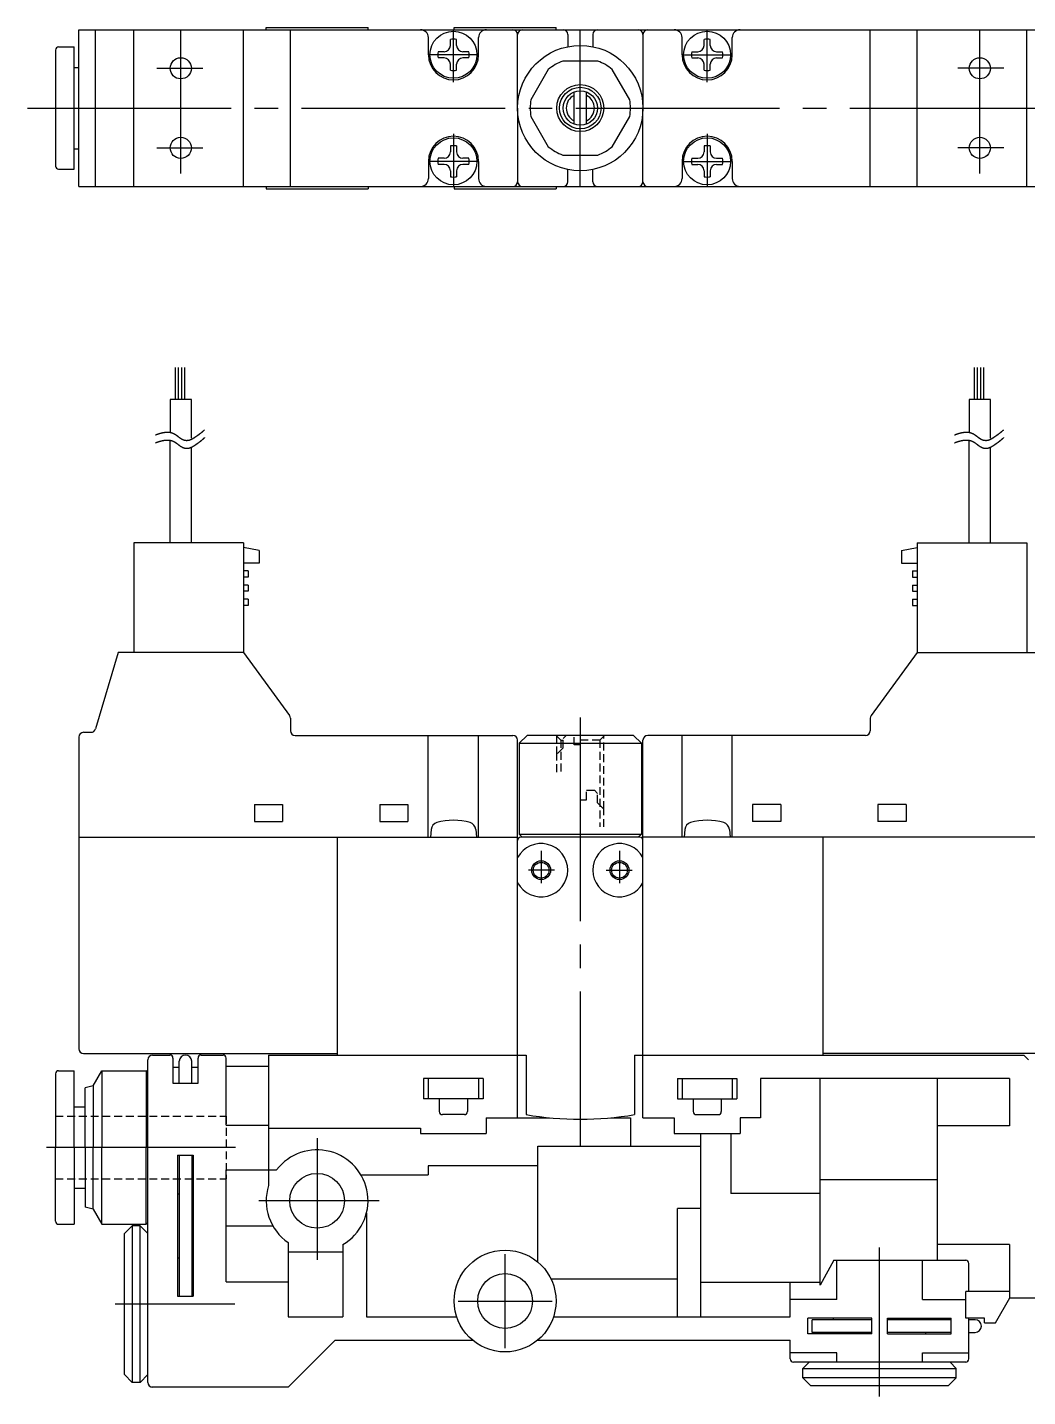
# Model space of a CAD drawing. Extents: x 47 to 209, y 151 to 271.
# Drawn here: x 110.2 to 174.1, y 184.1 to 271.5 of the extents above; entities that cross this region are included whole.
import ezdxf

# ---------------------------------------------------------------- set-up
doc = ezdxf.new("R2010")
doc.units = 0
doc.linetypes.add('CENTER', pattern=[17.5, 13, -1.5, 1.5, -1.5])
doc.linetypes.add('DASHED', pattern=[0.75, 0.5, -0.25])
doc.layers.get('0').update_dxf_attribs({"linetype": 'CONTINUOUS'})
doc.layers.add('CENTER', color=1, linetype='CENTER')

msp = doc.modelspace()

# ---------------------------------------------------------------- linework, layer by layer
at = {"color": 7, "linetype": 'CONTINUOUS'}
for p, q in [((113.508, 261.308), (113.508, 271.308)), ((113.508, 271.308), (183.208, 271.308)), ((114.572, 261.308), (114.572, 271.308)), ((117.008, 261.308), (117.008, 271.308)), ((124.008, 261.308), (124.008, 271.308)), ((125.458, 271.458), (131.958, 271.458)), ((125.458, 271.308), (125.458, 271.458)), ((127.008, 261.308), (127.008, 271.308)), ((131.958, 271.308), (131.958, 271.458)), ((137.458, 271.458), (143.958, 271.458)), ((137.458, 271.308), (137.458, 271.458)), ((141.508, 266.308), (141.508, 271.008)), ((143.958, 271.308), (143.958, 271.458)), ((144.708, 271.008), (144.708, 270.227)), ((146.308, 271.008), (146.308, 270.227)), ((149.508, 271.008), (149.508, 266.308)), ((164.008, 261.308), (164.008, 271.308)), ((167.008, 261.308), (167.008, 271.308)), ((174.008, 261.308), (174.008, 271.308)), ((112.208, 270.208), (113.208, 270.208)), ((113.208, 262.408), (113.208, 270.208)), ((135.813, 269.708), (135.813, 270.808)), ((137.213, 270.308), (137.213, 270.688)), ((137.613, 270.308), (137.613, 270.688)), ((139.013, 269.708), (139.013, 270.808)), ((152.004, 269.708), (152.004, 270.808)), ((153.404, 270.308), (153.404, 270.688)), ((153.804, 270.308), (153.804, 270.688)), ((155.204, 269.708), (155.204, 270.808)), ((112.008, 270.008), (112.008, 262.608)), ((136.813, 269.908), (136.433, 269.908)), ((136.813, 269.508), (136.433, 269.508)), ((138.393, 269.908), (138.013, 269.908)), ((138.393, 269.508), (138.013, 269.508)), ((146.622, 269.308), (144.395, 269.308)), ((152.624, 269.908), (153.004, 269.908)), ((152.624, 269.508), (153.004, 269.508)), ((154.204, 269.908), (154.583, 269.908)), ((154.204, 269.508), (154.583, 269.508)), ((113.208, 268.908), (113.508, 268.908)), ((137.213, 268.728), (137.213, 269.108)), ((137.613, 268.728), (137.613, 269.108)), ((143.467, 268.772), (142.353, 266.844)), ((148.663, 266.844), (147.55, 268.772)), ((153.404, 268.728), (153.404, 269.108)), ((153.804, 268.728), (153.804, 269.108)), ((145.108, 265.283), (145.108, 267.333)), ((145.908, 265.283), (145.908, 267.333)), ((141.508, 266.308), (141.508, 261.608)), ((142.353, 265.772), (143.467, 263.844)), ((147.55, 263.844), (148.663, 265.772)), ((149.508, 261.608), (149.508, 266.308)), ((113.208, 263.708), (113.508, 263.708)), ((136.813, 263.108), (136.433, 263.108)), ((137.213, 263.888), (137.213, 263.508)), ((137.613, 263.888), (137.613, 263.508)), ((138.393, 263.108), (138.013, 263.108)), ((144.395, 263.308), (146.622, 263.308)), ((152.624, 263.108), (153.004, 263.108)), ((153.404, 263.888), (153.404, 263.508)), ((153.804, 263.888), (153.804, 263.508)), ((154.204, 263.108), (154.583, 263.108)), ((112.208, 262.408), (113.208, 262.408)), ((135.813, 262.908), (135.813, 261.808)), ((136.813, 262.708), (136.433, 262.708)), ((137.213, 262.308), (137.213, 261.928)), ((137.613, 262.308), (137.613, 261.928)), ((138.393, 262.708), (138.013, 262.708)), ((139.013, 262.908), (139.013, 261.808)), ((144.708, 261.608), (144.708, 262.389)), ((146.308, 261.608), (146.308, 262.389)), ((152.004, 262.908), (152.004, 261.808)), ((152.624, 262.708), (153.004, 262.708)), ((153.404, 262.308), (153.404, 261.928)), ((153.804, 262.308), (153.804, 261.928)), ((154.204, 262.708), (154.583, 262.708)), ((155.204, 262.908), (155.204, 261.808)), ((113.508, 261.308), (183.208, 261.308)), ((125.458, 261.308), (125.458, 261.158)), ((125.458, 261.158), (131.958, 261.158)), ((131.958, 261.308), (131.958, 261.158)), ((137.458, 261.308), (137.458, 261.158)), ((137.458, 261.158), (143.958, 261.158)), ((143.958, 261.308), (143.958, 261.158)), ((119.67, 247.696), (119.67, 249.752)), ((119.87, 247.696), (119.87, 249.752)), ((120.07, 247.696), (120.07, 249.752)), ((120.27, 247.696), (120.27, 249.752)), ((170.67, 247.696), (170.67, 249.752)), ((170.87, 247.696), (170.87, 249.752)), ((171.07, 247.696), (171.07, 249.752)), ((171.27, 247.696), (171.27, 249.752)), ((119.333, 247.696), (119.333, 245.589)), ((120.683, 247.696), (119.333, 247.696)), ((120.683, 245.232), (120.683, 247.696)), ((170.333, 247.696), (170.333, 245.589)), ((171.683, 247.696), (170.333, 247.696)), ((171.683, 245.232), (171.683, 247.696)), ((119.333, 238.562), (119.333, 245.083)), ((170.333, 238.562), (170.333, 245.083)), ((120.683, 238.562), (120.683, 244.645)), ((171.683, 238.562), (171.683, 244.645)), ((117.008, 238.562), (117.008, 231.562)), ((124.008, 238.562), (117.008, 238.562)), ((124.008, 238.562), (124.008, 231.562)), ((125.008, 238.062), (124.008, 238.262)), ((125.008, 238.062), (125.008, 237.262)), ((166.008, 238.062), (167.008, 238.262)), ((166.008, 238.062), (166.008, 237.262)), ((167.008, 238.562), (174.008, 238.562)), ((167.008, 238.562), (167.008, 231.562)), ((174.008, 238.562), (174.008, 231.562)), ((125.008, 237.262), (124.008, 237.262)), ((166.008, 237.262), (167.008, 237.262)), ((124.308, 236.762), (124.008, 236.762)), ((124.308, 236.362), (124.008, 236.362)), ((124.308, 236.762), (124.308, 236.362)), ((166.708, 236.762), (166.708, 236.362)), ((166.708, 236.762), (167.008, 236.762)), ((166.708, 236.362), (167.008, 236.362)), ((124.308, 235.862), (124.008, 235.862)), ((124.308, 235.462), (124.008, 235.462)), ((124.308, 235.862), (124.308, 235.462)), ((166.708, 235.862), (166.708, 235.462)), ((166.708, 235.862), (167.008, 235.862)), ((166.708, 235.462), (167.008, 235.462)), ((124.308, 234.962), (124.008, 234.962)), ((124.308, 234.562), (124.008, 234.562)), ((124.308, 234.962), (124.308, 234.562)), ((166.708, 234.962), (167.008, 234.962)), ((166.708, 234.962), (166.708, 234.562)), ((166.708, 234.562), (167.008, 234.562)), ((116.008, 231.562), (114.572, 226.677)), ((124.008, 231.562), (116.008, 231.562)), ((124.008, 231.562), (126.95, 227.541)), ((167.008, 231.562), (164.066, 227.541)), ((167.008, 231.562), (175.008, 231.562)), ((127.008, 227.364), (127.008, 226.562)), ((164.008, 227.364), (164.008, 226.562)), ((113.808, 226.462), (114.284, 226.462)), ((113.508, 226.162), (113.508, 206.262)), ((127.308, 226.262), (141.208, 226.262)), ((135.808, 219.762), (135.808, 226.262)), ((139.008, 219.762), (139.008, 226.262)), ((141.508, 201.862), (141.508, 225.962)), ((142.108, 226.262), (141.608, 225.762)), ((141.608, 225.762), (141.608, 219.962)), ((141.608, 225.762), (149.408, 225.762)), ((148.908, 226.262), (142.108, 226.262)), ((148.908, 226.262), (149.408, 225.762)), ((149.408, 225.762), (149.408, 219.962)), ((149.508, 201.862), (149.508, 225.962)), ((163.708, 226.262), (149.808, 226.262)), ((152.008, 219.762), (152.008, 226.262)), ((155.208, 219.762), (155.208, 226.262)), ((124.708, 221.862), (124.708, 220.762)), ((124.708, 221.862), (126.508, 221.862)), ((126.508, 221.862), (126.508, 220.762)), ((132.708, 221.862), (132.708, 220.762)), ((132.708, 221.862), (134.508, 221.862)), ((134.508, 221.862), (134.508, 220.762)), ((158.308, 221.862), (156.508, 221.862)), ((156.508, 221.862), (156.508, 220.762)), ((158.308, 221.862), (158.308, 220.762)), ((166.308, 221.862), (164.508, 221.862)), ((164.508, 221.862), (164.508, 220.762)), ((166.308, 221.862), (166.308, 220.762)), ((124.708, 220.762), (126.508, 220.762)), ((132.708, 220.762), (134.508, 220.762)), ((135.993, 220.258), (135.95, 219.762)), ((138.833, 220.258), (138.876, 219.762)), ((152.184, 220.258), (152.141, 219.762)), ((155.023, 220.258), (155.067, 219.762)), ((158.308, 220.762), (156.508, 220.762)), ((166.308, 220.762), (164.508, 220.762)), ((113.508, 219.762), (141.508, 219.762)), ((130.008, 205.862), (130.008, 219.762)), ((141.608, 219.962), (141.808, 219.762)), ((141.608, 219.962), (149.408, 219.962)), ((149.308, 219.762), (141.708, 219.762)), ((149.408, 219.962), (149.208, 219.762)), ((177.508, 219.762), (149.508, 219.762)), ((161.008, 205.862), (161.008, 219.762)), ((113.808, 205.962), (130.008, 205.962)), ((117.908, 184.962), (117.908, 205.562)), ((118.208, 205.862), (119.308, 205.862)), ((119.508, 205.662), (119.508, 204.062)), ((119.908, 204.062), (119.908, 205.462)), ((120.708, 204.062), (120.708, 205.462)), ((121.108, 204.062), (121.108, 205.662)), ((121.308, 205.862), (122.708, 205.862)), ((122.908, 201.39), (122.908, 205.662)), ((125.608, 205.862), (142.044, 205.862)), ((125.608, 205.862), (125.608, 197.538)), ((142.044, 205.862), (142.044, 202.062)), ((148.972, 205.862), (148.972, 202.062)), ((148.972, 205.862), (173.808, 205.862)), ((177.208, 205.962), (161.008, 205.962)), ((173.808, 205.862), (174.108, 205.562)), ((112.008, 204.662), (112.008, 199.962)), ((112.208, 204.862), (113.208, 204.862)), ((113.208, 199.962), (113.208, 204.862)), ((114.408, 203.896), (114.966, 204.862)), ((114.966, 204.862), (114.966, 199.962)), ((114.966, 204.862), (117.808, 204.862)), ((117.808, 204.862), (117.808, 199.962)), ((117.908, 204.762), (117.808, 204.862)), ((119.908, 205.062), (119.508, 205.062)), ((121.108, 205.062), (120.708, 205.062)), ((122.908, 205.162), (125.608, 205.162)), ((114.408, 203.896), (113.908, 203.762)), ((113.908, 199.962), (113.908, 203.762)), ((114.408, 203.896), (114.408, 199.962)), ((119.508, 204.062), (121.108, 204.062)), ((139.308, 204.362), (135.508, 204.362)), ((135.508, 204.362), (135.508, 203.062)), ((135.808, 204.362), (135.808, 203.062)), ((139.008, 204.362), (139.008, 203.062)), ((139.308, 204.362), (139.308, 203.062)), ((151.708, 204.362), (155.508, 204.362)), ((151.708, 204.362), (151.708, 203.062)), ((152.008, 204.362), (152.008, 203.062)), ((155.208, 204.362), (155.208, 203.062)), ((155.508, 204.362), (155.508, 203.062)), ((157.008, 204.362), (157.008, 201.862)), ((172.908, 204.362), (157.008, 204.362)), ((160.808, 191.165), (160.808, 204.362)), ((168.308, 192.762), (168.308, 204.362)), ((172.908, 204.362), (172.908, 201.353)), ((139.308, 203.062), (135.508, 203.062)), ((136.508, 203.062), (136.508, 202.262)), ((138.308, 203.062), (138.308, 202.262)), ((151.708, 203.062), (155.508, 203.062)), ((152.708, 203.062), (152.708, 202.262)), ((154.508, 203.062), (154.508, 202.262)), ((113.208, 202.562), (113.908, 202.562)), ((138.108, 202.062), (136.708, 202.062)), ((152.908, 202.062), (154.308, 202.062)), ((122.908, 201.39), (125.608, 201.39)), ((125.608, 201.205), (135.308, 201.205)), ((135.308, 201.205), (135.308, 200.862)), ((139.508, 201.862), (143.539, 201.862)), ((139.508, 201.862), (139.508, 200.862)), ((147.478, 201.862), (148.708, 201.862)), ((148.708, 201.862), (148.708, 200.041)), ((149.508, 201.862), (151.508, 201.862)), ((151.508, 201.862), (151.508, 200.862)), ((157.008, 201.862), (155.708, 201.862)), ((155.708, 201.862), (155.708, 200.862)), ((172.908, 201.353), (168.308, 201.353)), ((135.308, 200.862), (139.508, 200.862)), ((151.508, 200.862), (155.708, 200.862)), ((153.208, 189.162), (153.208, 200.862)), ((155.108, 200.862), (155.108, 197.026)), ((112.008, 195.262), (112.008, 199.962)), ((113.208, 199.962), (113.208, 195.062)), ((113.908, 199.962), (113.908, 196.162)), ((114.408, 196.028), (114.408, 199.962)), ((114.966, 195.062), (114.966, 199.962)), ((117.808, 195.062), (117.808, 199.962)), ((119.808, 199.462), (119.808, 190.462)), ((119.808, 199.462), (120.808, 199.462)), ((119.908, 199.462), (119.908, 190.462)), ((120.708, 199.462), (120.708, 190.462)), ((120.808, 199.462), (120.808, 190.462)), ((142.808, 200.041), (153.208, 200.041)), ((142.808, 192.642), (142.808, 200.041)), ((122.908, 191.39), (122.908, 198.534)), ((122.908, 198.534), (126.125, 198.534)), ((135.808, 198.796), (135.808, 198.212)), ((142.808, 198.796), (135.808, 198.796)), ((131.508, 198.212), (135.808, 198.212)), ((168.308, 197.89), (160.808, 197.89)), ((113.208, 197.362), (113.908, 197.362)), ((119.808, 197.014), (119.908, 197.014)), ((120.708, 197.014), (120.808, 197.014)), ((160.808, 197.026), (155.108, 197.026)), ((114.408, 196.028), (113.908, 196.162)), ((114.408, 196.028), (114.966, 195.062)), ((151.708, 189.162), (151.708, 196.062)), ((153.208, 196.062), (151.708, 196.062)), ((112.208, 195.062), (113.208, 195.062)), ((114.966, 195.062), (117.808, 195.062)), ((116.408, 194.462), (116.908, 194.962)), ((116.908, 194.962), (116.908, 184.962)), ((117.408, 194.962), (116.908, 194.962)), ((117.408, 194.962), (117.908, 194.462)), ((117.408, 184.962), (117.408, 194.962)), ((117.908, 195.162), (117.808, 195.062)), ((122.908, 194.962), (125.879, 194.962)), ((131.858, 195.762), (131.858, 189.162)), ((116.408, 185.462), (116.408, 194.462)), ((126.858, 193.89), (126.858, 189.162)), ((126.858, 193.312), (130.358, 193.312)), ((130.358, 193.762), (130.358, 189.162)), ((172.908, 193.771), (168.308, 193.771)), ((172.908, 193.771), (172.908, 190.362)), ((119.808, 192.91), (119.908, 192.91)), ((120.708, 192.91), (120.808, 192.91)), ((161.696, 192.762), (160.808, 191.165)), ((161.696, 192.762), (170.108, 192.762)), ((161.871, 190.262), (161.871, 192.762)), ((167.345, 190.262), (167.345, 192.762)), ((170.308, 190.77), (170.308, 192.562)), ((143.635, 191.574), (151.708, 191.574)), ((122.908, 191.39), (126.858, 191.39)), ((153.208, 191.369), (160.808, 191.369)), ((158.908, 189.162), (158.908, 191.369)), ((170.107, 189.062), (170.107, 190.77)), ((172.908, 190.77), (170.107, 190.77)), ((119.808, 190.462), (120.808, 190.462)), ((161.871, 190.262), (158.908, 190.262)), ((167.345, 190.262), (170.107, 190.262)), ((172.008, 188.762), (172.932, 190.362)), ((172.932, 190.362), (177.108, 190.362)), ((126.858, 189.162), (130.358, 189.162)), ((131.858, 189.162), (137.616, 189.162)), ((143.801, 189.162), (158.908, 189.162)), ((160.033, 188.062), (160.033, 189.062)), ((164.108, 189.062), (160.033, 189.062)), ((160.308, 188.162), (160.308, 188.962)), ((164.108, 188.962), (160.308, 188.962)), ((161.66, 188.962), (161.66, 189.062)), ((164.108, 188.062), (164.108, 189.062)), ((165.108, 188.062), (165.108, 189.062)), ((165.108, 189.062), (169.183, 189.062)), ((169.183, 188.962), (165.108, 188.962)), ((167.556, 188.962), (167.556, 189.062)), ((169.183, 188.062), (169.183, 189.062)), ((171.308, 189.062), (170.107, 189.062)), ((170.308, 186.462), (170.308, 189.062)), ((170.708, 188.962), (170.308, 188.962)), ((171.308, 188.762), (171.308, 189.062)), ((164.108, 188.062), (160.033, 188.062)), ((164.108, 188.162), (160.308, 188.162)), ((161.66, 188.062), (161.66, 188.162)), ((169.183, 188.162), (165.108, 188.162)), ((165.108, 188.062), (169.183, 188.062)), ((167.556, 188.062), (167.556, 188.162)), ((170.308, 188.162), (170.708, 188.162)), ((171.308, 188.762), (172.008, 188.762)), ((126.858, 184.662), (129.858, 187.662)), ((129.858, 187.662), (138.632, 187.662)), ((142.785, 187.662), (158.908, 187.662)), ((158.908, 186.462), (158.908, 187.662)), ((161.871, 186.862), (158.908, 186.862)), ((170.108, 186.262), (159.108, 186.262)), ((160.108, 186.262), (159.708, 185.862)), ((161.871, 186.262), (161.871, 186.862)), ((167.345, 186.262), (167.345, 186.862)), ((167.345, 186.862), (170.308, 186.862)), ((169.108, 186.262), (169.508, 185.862)), ((116.408, 185.462), (116.908, 184.962)), ((117.408, 184.962), (117.908, 185.462)), ((159.708, 185.862), (169.508, 185.862)), ((159.708, 185.262), (159.708, 185.862)), ((169.508, 185.262), (169.508, 185.862)), ((117.408, 184.962), (116.908, 184.962)), ((126.858, 184.662), (118.158, 184.662)), ((169.508, 185.262), (159.708, 185.262)), ((159.708, 185.262), (160.208, 184.762)), ((160.208, 184.762), (169.008, 184.762)), ((169.008, 184.762), (169.508, 185.262))]:
    msp.add_line(p, q, dxfattribs=at)
at = {"color": 3, "linetype": 'DASHED'}
for p, q in [((144.258, 225.962), (143.958, 226.262)), ((144.008, 225.062), (144.008, 226.212)), ((144.258, 225.962), (144.258, 223.921)), ((144.258, 225.962), (144.408, 225.962)), ((144.608, 226.262), (144.408, 226.062)), ((144.408, 225.462), (144.408, 226.062)), ((145.108, 225.662), (145.108, 226.262)), ((145.508, 225.662), (145.108, 225.662)), ((146.758, 225.962), (145.508, 225.962)), ((146.758, 225.962), (147.058, 226.262)), ((146.758, 225.962), (146.758, 220.421)), ((147.008, 221.562), (147.008, 226.212)), ((144.408, 225.462), (144.008, 225.062)), ((144.008, 223.921), (144.008, 225.062)), ((145.508, 222.162), (145.908, 222.162)), ((145.908, 222.162), (145.908, 222.762)), ((145.908, 222.762), (146.408, 222.762)), ((146.408, 222.762), (146.608, 222.562)), ((146.608, 221.962), (146.608, 222.562)), ((146.608, 221.962), (147.008, 221.562)), ((147.008, 220.421), (147.008, 221.562)), ((112.008, 201.962), (122.908, 201.962)), ((122.908, 201.962), (122.908, 197.962)), ((112.008, 197.962), (122.908, 197.962))]:
    msp.add_line(p, q, dxfattribs=at)
at = {"color": 3}
for points in [[(121.528, 245.776, 0), (121.521, 245.769, 0), (121.513, 245.761, 0), (121.505, 245.753, 0), (121.498, 245.745, 0), (121.49, 245.737, 0), (121.482, 245.73, 0), (121.474, 245.722, 0), (121.467, 245.714, 0), (121.459, 245.707, 0), (121.451, 245.699, 0), (121.443, 245.692, 0), (121.435, 245.685, 0), (121.427, 245.677, 0), (121.419, 245.67, 0), (121.411, 245.663, 0), (121.403, 245.655, 0), (121.395, 245.648, 0), (121.386, 245.641, 0), (121.378, 245.634, 0), (121.37, 245.627, 0), (121.362, 245.62, 0), (121.353, 245.613, 0), (121.345, 245.606, 0), (121.337, 245.599, 0), (121.328, 245.592, 0), (121.32, 245.585, 0), (121.312, 245.578, 0), (121.303, 245.571, 0), (121.295, 245.564, 0), (121.286, 245.557, 0), (121.278, 245.55, 0), (121.269, 245.544, 0), (121.26, 245.537, 0), (121.252, 245.53, 0), (121.243, 245.524, 0), (121.235, 245.517, 0), (121.226, 245.51, 0), (121.217, 245.504, 0), (121.208, 245.497, 0), (121.2, 245.49, 0), (121.191, 245.484, 0), (121.182, 245.477, 0), (121.173, 245.471, 0), (121.164, 245.464, 0), (121.156, 245.458, 0), (121.147, 245.451, 0), (121.138, 245.445, 0), (121.129, 245.438, 0), (121.12, 245.432, 0), (121.111, 245.426, 0), (121.102, 245.419, 0), (121.093, 245.413, 0), (121.084, 245.406, 0), (121.075, 245.4, 0), (121.066, 245.394, 0), (121.056, 245.387, 0), (121.047, 245.381, 0), (121.038, 245.374, 0), (121.029, 245.368, 0), (121.02, 245.362, 0), (121.011, 245.355, 0), (121.001, 245.349, 0), (120.992, 245.343, 0), (120.983, 245.336, 0), (120.974, 245.33, 0), (120.964, 245.323, 0), (120.955, 245.317, 0), (120.946, 245.311, 0), (120.937, 245.304, 0), (120.927, 245.298, 0), (120.918, 245.292, 0), (120.908, 245.285, 0), (120.899, 245.279, 0), (120.89, 245.273, 0), (120.88, 245.266, 0), (120.871, 245.26, 0), (120.861, 245.254, 0), (120.852, 245.248, 0), (120.842, 245.242, 0), (120.833, 245.235, 0), (120.823, 245.229, 0), (120.814, 245.223, 0), (120.804, 245.217, 0), (120.794, 245.212, 0), (120.785, 245.206, 0), (120.775, 245.2, 0), (120.765, 245.194, 0), (120.756, 245.189, 0), (120.746, 245.183, 0), (120.736, 245.178, 0), (120.726, 245.173, 0), (120.716, 245.167, 0), (120.707, 245.162, 0), (120.697, 245.157, 0), (120.687, 245.152, 0), (120.677, 245.147, 0), (120.667, 245.143, 0), (120.657, 245.138, 0), (120.647, 245.134, 0), (120.637, 245.13, 0), (120.626, 245.125, 0), (120.616, 245.121, 0), (120.606, 245.118, 0), (120.596, 245.114, 0), (120.586, 245.11, 0), (120.575, 245.107, 0), (120.565, 245.104, 0), (120.554, 245.101, 0), (120.544, 245.098, 0), (120.534, 245.095, 0), (120.523, 245.092, 0), (120.512, 245.09, 0), (120.502, 245.088, 0), (120.491, 245.086, 0), (120.481, 245.084, 0), (120.47, 245.083, 0), (120.459, 245.081, 0), (120.448, 245.08, 0), (120.437, 245.079, 0), (120.426, 245.079, 0), (120.415, 245.078, 0), (120.405, 245.078, 0), (120.394, 245.078, 0), (120.382, 245.078, 0), (120.371, 245.078, 0), (120.36, 245.079, 0), (120.349, 245.08, 0), (120.338, 245.08, 0), (120.327, 245.082, 0), (120.316, 245.083, 0), (120.305, 245.084, 0), (120.294, 245.086, 0), (120.283, 245.088, 0), (120.272, 245.09, 0), (120.261, 245.093, 0), (120.251, 245.095, 0), (120.24, 245.098, 0), (120.229, 245.101, 0), (120.219, 245.104, 0), (120.208, 245.107, 0), (120.197, 245.11, 0), (120.187, 245.114, 0), (120.177, 245.118, 0), (120.166, 245.121, 0), (120.156, 245.125, 0), (120.146, 245.13, 0), (120.136, 245.134, 0), (120.126, 245.139, 0), (120.117, 245.143, 0), (120.107, 245.148, 0), (120.097, 245.153, 0), (120.088, 245.158, 0), (120.078, 245.163, 0), (120.069, 245.169, 0), (120.059, 245.174, 0), (120.05, 245.18, 0), (120.041, 245.186, 0), (120.031, 245.191, 0), (120.022, 245.197, 0), (120.013, 245.203, 0), (120.004, 245.209, 0), (119.995, 245.215, 0), (119.986, 245.222, 0), (119.977, 245.228, 0), (119.968, 245.234, 0), (119.959, 245.241, 0), (119.95, 245.247, 0), (119.942, 245.254, 0), (119.933, 245.26, 0), (119.924, 245.267, 0), (119.915, 245.274, 0), (119.906, 245.28, 0), (119.898, 245.287, 0), (119.889, 245.294, 0), (119.88, 245.301, 0), (119.871, 245.308, 0), (119.863, 245.314, 0), (119.854, 245.321, 0), (119.845, 245.328, 0), (119.836, 245.335, 0), (119.828, 245.342, 0), (119.819, 245.348, 0), (119.81, 245.355, 0), (119.801, 245.362, 0), (119.792, 245.369, 0), (119.783, 245.375, 0), (119.775, 245.382, 0), (119.766, 245.389, 0), (119.757, 245.395, 0), (119.748, 245.402, 0), (119.739, 245.408, 0), (119.729, 245.414, 0), (119.72, 245.421, 0), (119.711, 245.427, 0), (119.702, 245.433, 0), (119.693, 245.439, 0), (119.683, 245.445, 0), (119.674, 245.451, 0), (119.664, 245.457, 0), (119.655, 245.463, 0), (119.645, 245.468, 0), (119.636, 245.474, 0), (119.626, 245.479, 0), (119.616, 245.485, 0), (119.606, 245.49, 0), (119.597, 245.495, 0), (119.587, 245.5, 0), (119.577, 245.505, 0), (119.567, 245.51, 0), (119.557, 245.515, 0), (119.547, 245.52, 0), (119.537, 245.524, 0), (119.527, 245.529, 0), (119.517, 245.533, 0), (119.507, 245.537, 0), (119.496, 245.541, 0), (119.486, 245.545, 0), (119.476, 245.549, 0), (119.466, 245.553, 0), (119.455, 245.557, 0), (119.445, 245.56, 0), (119.434, 245.563, 0), (119.424, 245.567, 0), (119.413, 245.57, 0), (119.403, 245.573, 0), (119.392, 245.575, 0), (119.382, 245.578, 0), (119.371, 245.581, 0), (119.361, 245.583, 0), (119.35, 245.585, 0), (119.339, 245.587, 0), (119.328, 245.589, 0), (119.318, 245.591, 0), (119.307, 245.593, 0), (119.296, 245.595, 0), (119.285, 245.596, 0), (119.275, 245.597, 0), (119.264, 245.599, 0), (119.253, 245.6, 0), (119.242, 245.601, 0), (119.231, 245.601, 0), (119.22, 245.602, 0), (119.209, 245.603, 0), (119.198, 245.603, 0), (119.187, 245.603, 0), (119.176, 245.604, 0), (119.165, 245.604, 0), (119.154, 245.604, 0), (119.143, 245.604, 0), (119.132, 245.604, 0), (119.121, 245.603, 0), (119.11, 245.603, 0), (119.099, 245.602, 0), (119.088, 245.602, 0), (119.077, 245.601, 0), (119.066, 245.6, 0), (119.055, 245.599, 0), (119.044, 245.598, 0), (119.033, 245.597, 0), (119.022, 245.596, 0), (119.011, 245.595, 0), (119, 245.594, 0), (118.989, 245.592, 0), (118.978, 245.591, 0), (118.967, 245.589, 0), (118.956, 245.588, 0), (118.944, 245.586, 0), (118.933, 245.584, 0), (118.922, 245.583, 0), (118.911, 245.581, 0), (118.9, 245.579, 0), (118.889, 245.577, 0), (118.878, 245.575, 0), (118.867, 245.572, 0), (118.856, 245.57, 0), (118.845, 245.568, 0), (118.835, 245.566, 0), (118.824, 245.563, 0), (118.813, 245.561, 0), (118.802, 245.559, 0), (118.791, 245.556, 0), (118.78, 245.554, 0), (118.769, 245.551, 0), (118.758, 245.548, 0), (118.748, 245.546, 0), (118.737, 245.543, 0), (118.726, 245.54, 0), (118.715, 245.537, 0), (118.705, 245.535, 0), (118.694, 245.532, 0), (118.683, 245.529, 0), (118.673, 245.526, 0), (118.662, 245.523, 0), (118.651, 245.52, 0), (118.641, 245.517, 0), (118.63, 245.514, 0), (118.62, 245.511, 0), (118.609, 245.508, 0), (118.599, 245.504, 0), (118.588, 245.501, 0), (118.578, 245.498, 0), (118.567, 245.494, 0), (118.557, 245.491, 0), (118.547, 245.487, 0), (118.536, 245.484, 0), (118.526, 245.48, 0), (118.516, 245.477, 0), (118.505, 245.473, 0), (118.495, 245.469, 0), (118.485, 245.465, 0), (118.475, 245.461, 0), (118.465, 245.458, 0), (118.454, 245.454, 0), (118.444, 245.449, 0), (118.434, 245.445, 0), (118.424, 245.441, 0), (118.414, 245.437, 0), (118.404, 245.433, 0), (118.394, 245.428, 0)], [(172.528, 245.776, 0), (172.521, 245.769, 0), (172.513, 245.761, 0), (172.505, 245.753, 0), (172.498, 245.745, 0), (172.49, 245.737, 0), (172.482, 245.73, 0), (172.474, 245.722, 0), (172.467, 245.714, 0), (172.459, 245.707, 0), (172.451, 245.699, 0), (172.443, 245.692, 0), (172.435, 245.685, 0), (172.427, 245.677, 0), (172.419, 245.67, 0), (172.411, 245.663, 0), (172.403, 245.655, 0), (172.395, 245.648, 0), (172.386, 245.641, 0), (172.378, 245.634, 0), (172.37, 245.627, 0), (172.362, 245.62, 0), (172.353, 245.613, 0), (172.345, 245.606, 0), (172.337, 245.599, 0), (172.328, 245.592, 0), (172.32, 245.585, 0), (172.312, 245.578, 0), (172.303, 245.571, 0), (172.295, 245.564, 0), (172.286, 245.557, 0), (172.278, 245.55, 0), (172.269, 245.544, 0), (172.26, 245.537, 0), (172.252, 245.53, 0), (172.243, 245.524, 0), (172.235, 245.517, 0), (172.226, 245.51, 0), (172.217, 245.504, 0), (172.208, 245.497, 0), (172.2, 245.49, 0), (172.191, 245.484, 0), (172.182, 245.477, 0), (172.173, 245.471, 0), (172.164, 245.464, 0), (172.156, 245.458, 0), (172.147, 245.451, 0), (172.138, 245.445, 0), (172.129, 245.438, 0), (172.12, 245.432, 0), (172.111, 245.426, 0), (172.102, 245.419, 0), (172.093, 245.413, 0), (172.084, 245.406, 0), (172.075, 245.4, 0), (172.066, 245.394, 0), (172.056, 245.387, 0), (172.047, 245.381, 0), (172.038, 245.374, 0), (172.029, 245.368, 0), (172.02, 245.362, 0), (172.011, 245.355, 0), (172.001, 245.349, 0), (171.992, 245.343, 0), (171.983, 245.336, 0), (171.974, 245.33, 0), (171.964, 245.323, 0), (171.955, 245.317, 0), (171.946, 245.311, 0), (171.937, 245.304, 0), (171.927, 245.298, 0), (171.918, 245.292, 0), (171.908, 245.285, 0), (171.899, 245.279, 0), (171.89, 245.273, 0), (171.88, 245.266, 0), (171.871, 245.26, 0), (171.861, 245.254, 0), (171.852, 245.248, 0), (171.842, 245.242, 0), (171.833, 245.235, 0), (171.823, 245.229, 0), (171.814, 245.223, 0), (171.804, 245.217, 0), (171.794, 245.212, 0), (171.785, 245.206, 0), (171.775, 245.2, 0), (171.765, 245.194, 0), (171.756, 245.189, 0), (171.746, 245.183, 0), (171.736, 245.178, 0), (171.726, 245.173, 0), (171.716, 245.167, 0), (171.707, 245.162, 0), (171.697, 245.157, 0), (171.687, 245.152, 0), (171.677, 245.147, 0), (171.667, 245.143, 0), (171.657, 245.138, 0), (171.647, 245.134, 0), (171.637, 245.13, 0), (171.626, 245.125, 0), (171.616, 245.121, 0), (171.606, 245.118, 0), (171.596, 245.114, 0), (171.586, 245.11, 0), (171.575, 245.107, 0), (171.565, 245.104, 0), (171.554, 245.101, 0), (171.544, 245.098, 0), (171.534, 245.095, 0), (171.523, 245.092, 0), (171.512, 245.09, 0), (171.502, 245.088, 0), (171.491, 245.086, 0), (171.481, 245.084, 0), (171.47, 245.083, 0), (171.459, 245.081, 0), (171.448, 245.08, 0), (171.437, 245.079, 0), (171.426, 245.079, 0), (171.415, 245.078, 0), (171.405, 245.078, 0), (171.394, 245.078, 0), (171.382, 245.078, 0), (171.371, 245.078, 0), (171.36, 245.079, 0), (171.349, 245.08, 0), (171.338, 245.08, 0), (171.327, 245.082, 0), (171.316, 245.083, 0), (171.305, 245.084, 0), (171.294, 245.086, 0), (171.283, 245.088, 0), (171.272, 245.09, 0), (171.261, 245.093, 0), (171.251, 245.095, 0), (171.24, 245.098, 0), (171.229, 245.101, 0), (171.219, 245.104, 0), (171.208, 245.107, 0), (171.197, 245.11, 0), (171.187, 245.114, 0), (171.177, 245.118, 0), (171.166, 245.121, 0), (171.156, 245.125, 0), (171.146, 245.13, 0), (171.136, 245.134, 0), (171.126, 245.139, 0), (171.117, 245.143, 0), (171.107, 245.148, 0), (171.097, 245.153, 0), (171.088, 245.158, 0), (171.078, 245.163, 0), (171.069, 245.169, 0), (171.059, 245.174, 0), (171.05, 245.18, 0), (171.041, 245.186, 0), (171.031, 245.191, 0), (171.022, 245.197, 0), (171.013, 245.203, 0), (171.004, 245.209, 0), (170.995, 245.215, 0), (170.986, 245.222, 0), (170.977, 245.228, 0), (170.968, 245.234, 0), (170.959, 245.241, 0), (170.95, 245.247, 0), (170.942, 245.254, 0), (170.933, 245.26, 0), (170.924, 245.267, 0), (170.915, 245.274, 0), (170.906, 245.28, 0), (170.898, 245.287, 0), (170.889, 245.294, 0), (170.88, 245.301, 0), (170.871, 245.308, 0), (170.863, 245.314, 0), (170.854, 245.321, 0), (170.845, 245.328, 0), (170.836, 245.335, 0), (170.828, 245.342, 0), (170.819, 245.348, 0), (170.81, 245.355, 0), (170.801, 245.362, 0), (170.792, 245.369, 0), (170.783, 245.375, 0), (170.775, 245.382, 0), (170.766, 245.389, 0), (170.757, 245.395, 0), (170.748, 245.402, 0), (170.739, 245.408, 0), (170.729, 245.414, 0), (170.72, 245.421, 0), (170.711, 245.427, 0), (170.702, 245.433, 0), (170.693, 245.439, 0), (170.683, 245.445, 0), (170.674, 245.451, 0), (170.664, 245.457, 0), (170.655, 245.463, 0), (170.645, 245.468, 0), (170.636, 245.474, 0), (170.626, 245.479, 0), (170.616, 245.485, 0), (170.606, 245.49, 0), (170.597, 245.495, 0), (170.587, 245.5, 0), (170.577, 245.505, 0), (170.567, 245.51, 0), (170.557, 245.515, 0), (170.547, 245.52, 0), (170.537, 245.524, 0), (170.527, 245.529, 0), (170.517, 245.533, 0), (170.507, 245.537, 0), (170.496, 245.541, 0), (170.486, 245.545, 0), (170.476, 245.549, 0), (170.466, 245.553, 0), (170.455, 245.557, 0), (170.445, 245.56, 0), (170.434, 245.563, 0), (170.424, 245.567, 0), (170.413, 245.57, 0), (170.403, 245.573, 0), (170.392, 245.575, 0), (170.382, 245.578, 0), (170.371, 245.581, 0), (170.361, 245.583, 0), (170.35, 245.585, 0), (170.339, 245.587, 0), (170.328, 245.589, 0), (170.318, 245.591, 0), (170.307, 245.593, 0), (170.296, 245.595, 0), (170.285, 245.596, 0), (170.275, 245.597, 0), (170.264, 245.599, 0), (170.253, 245.6, 0), (170.242, 245.601, 0), (170.231, 245.601, 0), (170.22, 245.602, 0), (170.209, 245.603, 0), (170.198, 245.603, 0), (170.187, 245.603, 0), (170.176, 245.604, 0), (170.165, 245.604, 0), (170.154, 245.604, 0), (170.143, 245.604, 0), (170.132, 245.604, 0), (170.121, 245.603, 0), (170.11, 245.603, 0), (170.099, 245.602, 0), (170.088, 245.602, 0), (170.077, 245.601, 0), (170.066, 245.6, 0), (170.055, 245.599, 0), (170.044, 245.598, 0), (170.033, 245.597, 0), (170.022, 245.596, 0), (170.011, 245.595, 0), (170, 245.594, 0), (169.989, 245.592, 0), (169.978, 245.591, 0), (169.967, 245.589, 0), (169.956, 245.588, 0), (169.944, 245.586, 0), (169.933, 245.584, 0), (169.922, 245.583, 0), (169.911, 245.581, 0), (169.9, 245.579, 0), (169.889, 245.577, 0), (169.878, 245.575, 0), (169.867, 245.572, 0), (169.856, 245.57, 0), (169.845, 245.568, 0), (169.835, 245.566, 0), (169.824, 245.563, 0), (169.813, 245.561, 0), (169.802, 245.559, 0), (169.791, 245.556, 0), (169.78, 245.554, 0), (169.769, 245.551, 0), (169.758, 245.548, 0), (169.748, 245.546, 0), (169.737, 245.543, 0), (169.726, 245.54, 0), (169.715, 245.537, 0), (169.705, 245.535, 0), (169.694, 245.532, 0), (169.683, 245.529, 0), (169.673, 245.526, 0), (169.662, 245.523, 0), (169.651, 245.52, 0), (169.641, 245.517, 0), (169.63, 245.514, 0), (169.62, 245.511, 0), (169.609, 245.508, 0), (169.599, 245.504, 0), (169.588, 245.501, 0), (169.578, 245.498, 0), (169.567, 245.494, 0), (169.557, 245.491, 0), (169.547, 245.487, 0), (169.536, 245.484, 0), (169.526, 245.48, 0), (169.516, 245.477, 0), (169.505, 245.473, 0), (169.495, 245.469, 0), (169.485, 245.465, 0), (169.475, 245.461, 0), (169.465, 245.458, 0), (169.454, 245.454, 0), (169.444, 245.449, 0), (169.434, 245.445, 0), (169.424, 245.441, 0), (169.414, 245.437, 0), (169.404, 245.433, 0), (169.394, 245.428, 0)], [(121.528, 245.271, 0), (121.521, 245.263, 0), (121.513, 245.255, 0), (121.505, 245.248, 0), (121.498, 245.24, 0), (121.49, 245.232, 0), (121.482, 245.224, 0), (121.474, 245.217, 0), (121.467, 245.209, 0), (121.459, 245.202, 0), (121.451, 245.194, 0), (121.443, 245.187, 0), (121.435, 245.179, 0), (121.427, 245.172, 0), (121.419, 245.165, 0), (121.411, 245.157, 0), (121.403, 245.15, 0), (121.395, 245.143, 0), (121.386, 245.136, 0), (121.378, 245.129, 0), (121.37, 245.121, 0), (121.362, 245.114, 0), (121.353, 245.107, 0), (121.345, 245.1, 0), (121.337, 245.093, 0), (121.328, 245.086, 0), (121.32, 245.079, 0), (121.312, 245.073, 0), (121.303, 245.066, 0), (121.295, 245.059, 0), (121.286, 245.052, 0), (121.278, 245.045, 0), (121.269, 245.039, 0), (121.26, 245.032, 0), (121.252, 245.025, 0), (121.243, 245.018, 0), (121.235, 245.012, 0), (121.226, 245.005, 0), (121.217, 244.998, 0), (121.208, 244.992, 0), (121.2, 244.985, 0), (121.191, 244.979, 0), (121.182, 244.972, 0), (121.173, 244.966, 0), (121.164, 244.959, 0), (121.156, 244.953, 0), (121.147, 244.946, 0), (121.138, 244.94, 0), (121.129, 244.933, 0), (121.12, 244.927, 0), (121.111, 244.92, 0), (121.102, 244.914, 0), (121.093, 244.907, 0), (121.084, 244.901, 0), (121.075, 244.895, 0), (121.066, 244.888, 0), (121.056, 244.882, 0), (121.047, 244.876, 0), (121.038, 244.869, 0), (121.029, 244.863, 0), (121.02, 244.856, 0), (121.011, 244.85, 0), (121.001, 244.844, 0), (120.992, 244.837, 0), (120.983, 244.831, 0), (120.974, 244.825, 0), (120.964, 244.818, 0), (120.955, 244.812, 0), (120.946, 244.806, 0), (120.937, 244.799, 0), (120.927, 244.793, 0), (120.918, 244.786, 0), (120.908, 244.78, 0), (120.899, 244.774, 0), (120.89, 244.767, 0), (120.88, 244.761, 0), (120.871, 244.755, 0), (120.861, 244.749, 0), (120.852, 244.742, 0), (120.842, 244.736, 0), (120.833, 244.73, 0), (120.823, 244.724, 0), (120.814, 244.718, 0), (120.804, 244.712, 0), (120.794, 244.706, 0), (120.785, 244.701, 0), (120.775, 244.695, 0), (120.765, 244.689, 0), (120.756, 244.684, 0), (120.746, 244.678, 0), (120.736, 244.673, 0), (120.726, 244.667, 0), (120.716, 244.662, 0), (120.707, 244.657, 0), (120.697, 244.652, 0), (120.687, 244.647, 0), (120.677, 244.642, 0), (120.667, 244.638, 0), (120.657, 244.633, 0), (120.647, 244.629, 0), (120.637, 244.624, 0), (120.626, 244.62, 0), (120.616, 244.616, 0), (120.606, 244.612, 0), (120.596, 244.609, 0), (120.586, 244.605, 0), (120.575, 244.602, 0), (120.565, 244.598, 0), (120.554, 244.595, 0), (120.544, 244.593, 0), (120.534, 244.59, 0), (120.523, 244.587, 0), (120.512, 244.585, 0), (120.502, 244.583, 0), (120.491, 244.581, 0), (120.481, 244.579, 0), (120.47, 244.577, 0), (120.459, 244.576, 0), (120.448, 244.575, 0), (120.437, 244.574, 0), (120.426, 244.573, 0), (120.415, 244.573, 0), (120.405, 244.573, 0), (120.394, 244.573, 0), (120.382, 244.573, 0), (120.371, 244.573, 0), (120.36, 244.574, 0), (120.349, 244.574, 0), (120.338, 244.575, 0), (120.327, 244.576, 0), (120.316, 244.578, 0), (120.305, 244.579, 0), (120.294, 244.581, 0), (120.283, 244.583, 0), (120.272, 244.585, 0), (120.261, 244.587, 0), (120.251, 244.59, 0), (120.24, 244.593, 0), (120.229, 244.595, 0), (120.219, 244.598, 0), (120.208, 244.602, 0), (120.197, 244.605, 0), (120.187, 244.609, 0), (120.177, 244.612, 0), (120.166, 244.616, 0), (120.156, 244.62, 0), (120.146, 244.625, 0), (120.136, 244.629, 0), (120.126, 244.633, 0), (120.117, 244.638, 0), (120.107, 244.643, 0), (120.097, 244.648, 0), (120.088, 244.653, 0), (120.078, 244.658, 0), (120.069, 244.664, 0), (120.059, 244.669, 0), (120.05, 244.675, 0), (120.041, 244.68, 0), (120.031, 244.686, 0), (120.022, 244.692, 0), (120.013, 244.698, 0), (120.004, 244.704, 0), (119.995, 244.71, 0), (119.986, 244.716, 0), (119.977, 244.723, 0), (119.968, 244.729, 0), (119.959, 244.736, 0), (119.95, 244.742, 0), (119.942, 244.749, 0), (119.933, 244.755, 0), (119.924, 244.762, 0), (119.915, 244.768, 0), (119.906, 244.775, 0), (119.898, 244.782, 0), (119.889, 244.789, 0), (119.88, 244.796, 0), (119.871, 244.802, 0), (119.863, 244.809, 0), (119.854, 244.816, 0), (119.845, 244.823, 0), (119.836, 244.83, 0), (119.828, 244.836, 0), (119.819, 244.843, 0), (119.81, 244.85, 0), (119.801, 244.857, 0), (119.792, 244.863, 0), (119.783, 244.87, 0), (119.775, 244.877, 0), (119.766, 244.883, 0), (119.757, 244.89, 0), (119.748, 244.896, 0), (119.739, 244.903, 0), (119.729, 244.909, 0), (119.72, 244.916, 0), (119.711, 244.922, 0), (119.702, 244.928, 0), (119.693, 244.934, 0), (119.683, 244.94, 0), (119.674, 244.946, 0), (119.664, 244.952, 0), (119.655, 244.958, 0), (119.645, 244.963, 0), (119.636, 244.969, 0), (119.626, 244.974, 0), (119.616, 244.98, 0), (119.606, 244.985, 0), (119.597, 244.99, 0), (119.587, 244.995, 0), (119.577, 245, 0), (119.567, 245.005, 0), (119.557, 245.01, 0), (119.547, 245.014, 0), (119.537, 245.019, 0), (119.527, 245.023, 0), (119.517, 245.028, 0), (119.507, 245.032, 0), (119.496, 245.036, 0), (119.486, 245.04, 0), (119.476, 245.044, 0), (119.466, 245.048, 0), (119.455, 245.051, 0), (119.445, 245.055, 0), (119.434, 245.058, 0), (119.424, 245.061, 0), (119.413, 245.064, 0), (119.403, 245.067, 0), (119.392, 245.07, 0), (119.382, 245.073, 0), (119.371, 245.075, 0), (119.361, 245.078, 0), (119.35, 245.08, 0), (119.339, 245.082, 0), (119.328, 245.084, 0), (119.318, 245.086, 0), (119.307, 245.088, 0), (119.296, 245.089, 0), (119.285, 245.091, 0), (119.275, 245.092, 0), (119.264, 245.093, 0), (119.253, 245.094, 0), (119.242, 245.095, 0), (119.231, 245.096, 0), (119.22, 245.097, 0), (119.209, 245.097, 0), (119.198, 245.098, 0), (119.187, 245.098, 0), (119.176, 245.098, 0), (119.165, 245.099, 0), (119.154, 245.099, 0), (119.143, 245.099, 0), (119.132, 245.098, 0), (119.121, 245.098, 0), (119.11, 245.098, 0), (119.099, 245.097, 0), (119.088, 245.097, 0), (119.077, 245.096, 0), (119.066, 245.095, 0), (119.055, 245.094, 0), (119.044, 245.093, 0), (119.033, 245.092, 0), (119.022, 245.091, 0), (119.011, 245.09, 0), (119, 245.089, 0), (118.989, 245.087, 0), (118.978, 245.086, 0), (118.967, 245.084, 0), (118.956, 245.083, 0), (118.944, 245.081, 0), (118.933, 245.079, 0), (118.922, 245.077, 0), (118.911, 245.075, 0), (118.9, 245.073, 0), (118.889, 245.071, 0), (118.878, 245.069, 0), (118.867, 245.067, 0), (118.856, 245.065, 0), (118.845, 245.063, 0), (118.835, 245.061, 0), (118.824, 245.058, 0), (118.813, 245.056, 0), (118.802, 245.053, 0), (118.791, 245.051, 0), (118.78, 245.048, 0), (118.769, 245.046, 0), (118.758, 245.043, 0), (118.748, 245.04, 0), (118.737, 245.038, 0), (118.726, 245.035, 0), (118.715, 245.032, 0), (118.705, 245.029, 0), (118.694, 245.027, 0), (118.683, 245.024, 0), (118.673, 245.021, 0), (118.662, 245.018, 0), (118.651, 245.015, 0), (118.641, 245.012, 0), (118.63, 245.009, 0), (118.62, 245.006, 0), (118.609, 245.002, 0), (118.599, 244.999, 0), (118.588, 244.996, 0), (118.578, 244.993, 0), (118.567, 244.989, 0), (118.557, 244.986, 0), (118.547, 244.982, 0), (118.536, 244.979, 0), (118.526, 244.975, 0), (118.516, 244.971, 0), (118.505, 244.968, 0), (118.495, 244.964, 0), (118.485, 244.96, 0), (118.475, 244.956, 0), (118.465, 244.952, 0), (118.454, 244.948, 0), (118.444, 244.944, 0), (118.434, 244.94, 0), (118.424, 244.936, 0), (118.414, 244.932, 0), (118.404, 244.927, 0), (118.394, 244.923, 0)], [(172.528, 245.271, 0), (172.521, 245.263, 0), (172.513, 245.255, 0), (172.505, 245.248, 0), (172.498, 245.24, 0), (172.49, 245.232, 0), (172.482, 245.224, 0), (172.474, 245.217, 0), (172.467, 245.209, 0), (172.459, 245.202, 0), (172.451, 245.194, 0), (172.443, 245.187, 0), (172.435, 245.179, 0), (172.427, 245.172, 0), (172.419, 245.165, 0), (172.411, 245.157, 0), (172.403, 245.15, 0), (172.395, 245.143, 0), (172.386, 245.136, 0), (172.378, 245.129, 0), (172.37, 245.121, 0), (172.362, 245.114, 0), (172.353, 245.107, 0), (172.345, 245.1, 0), (172.337, 245.093, 0), (172.328, 245.086, 0), (172.32, 245.079, 0), (172.312, 245.073, 0), (172.303, 245.066, 0), (172.295, 245.059, 0), (172.286, 245.052, 0), (172.278, 245.045, 0), (172.269, 245.039, 0), (172.26, 245.032, 0), (172.252, 245.025, 0), (172.243, 245.018, 0), (172.235, 245.012, 0), (172.226, 245.005, 0), (172.217, 244.998, 0), (172.208, 244.992, 0), (172.2, 244.985, 0), (172.191, 244.979, 0), (172.182, 244.972, 0), (172.173, 244.966, 0), (172.164, 244.959, 0), (172.156, 244.953, 0), (172.147, 244.946, 0), (172.138, 244.94, 0), (172.129, 244.933, 0), (172.12, 244.927, 0), (172.111, 244.92, 0), (172.102, 244.914, 0), (172.093, 244.907, 0), (172.084, 244.901, 0), (172.075, 244.895, 0), (172.066, 244.888, 0), (172.056, 244.882, 0), (172.047, 244.876, 0), (172.038, 244.869, 0), (172.029, 244.863, 0), (172.02, 244.856, 0), (172.011, 244.85, 0), (172.001, 244.844, 0), (171.992, 244.837, 0), (171.983, 244.831, 0), (171.974, 244.825, 0), (171.964, 244.818, 0), (171.955, 244.812, 0), (171.946, 244.806, 0), (171.937, 244.799, 0), (171.927, 244.793, 0), (171.918, 244.786, 0), (171.908, 244.78, 0), (171.899, 244.774, 0), (171.89, 244.767, 0), (171.88, 244.761, 0), (171.871, 244.755, 0), (171.861, 244.749, 0), (171.852, 244.742, 0), (171.842, 244.736, 0), (171.833, 244.73, 0), (171.823, 244.724, 0), (171.814, 244.718, 0), (171.804, 244.712, 0), (171.794, 244.706, 0), (171.785, 244.701, 0), (171.775, 244.695, 0), (171.765, 244.689, 0), (171.756, 244.684, 0), (171.746, 244.678, 0), (171.736, 244.673, 0), (171.726, 244.667, 0), (171.716, 244.662, 0), (171.707, 244.657, 0), (171.697, 244.652, 0), (171.687, 244.647, 0), (171.677, 244.642, 0), (171.667, 244.638, 0), (171.657, 244.633, 0), (171.647, 244.629, 0), (171.637, 244.624, 0), (171.626, 244.62, 0), (171.616, 244.616, 0), (171.606, 244.612, 0), (171.596, 244.609, 0), (171.586, 244.605, 0), (171.575, 244.602, 0), (171.565, 244.598, 0), (171.554, 244.595, 0), (171.544, 244.593, 0), (171.534, 244.59, 0), (171.523, 244.587, 0), (171.512, 244.585, 0), (171.502, 244.583, 0), (171.491, 244.581, 0), (171.481, 244.579, 0), (171.47, 244.577, 0), (171.459, 244.576, 0), (171.448, 244.575, 0), (171.437, 244.574, 0), (171.426, 244.573, 0), (171.415, 244.573, 0), (171.405, 244.573, 0), (171.394, 244.573, 0), (171.382, 244.573, 0), (171.371, 244.573, 0), (171.36, 244.574, 0), (171.349, 244.574, 0), (171.338, 244.575, 0), (171.327, 244.576, 0), (171.316, 244.578, 0), (171.305, 244.579, 0), (171.294, 244.581, 0), (171.283, 244.583, 0), (171.272, 244.585, 0), (171.261, 244.587, 0), (171.251, 244.59, 0), (171.24, 244.593, 0), (171.229, 244.595, 0), (171.219, 244.598, 0), (171.208, 244.602, 0), (171.197, 244.605, 0), (171.187, 244.609, 0), (171.177, 244.612, 0), (171.166, 244.616, 0), (171.156, 244.62, 0), (171.146, 244.625, 0), (171.136, 244.629, 0), (171.126, 244.633, 0), (171.117, 244.638, 0), (171.107, 244.643, 0), (171.097, 244.648, 0), (171.088, 244.653, 0), (171.078, 244.658, 0), (171.069, 244.664, 0), (171.059, 244.669, 0), (171.05, 244.675, 0), (171.041, 244.68, 0), (171.031, 244.686, 0), (171.022, 244.692, 0), (171.013, 244.698, 0), (171.004, 244.704, 0), (170.995, 244.71, 0), (170.986, 244.716, 0), (170.977, 244.723, 0), (170.968, 244.729, 0), (170.959, 244.736, 0), (170.95, 244.742, 0), (170.942, 244.749, 0), (170.933, 244.755, 0), (170.924, 244.762, 0), (170.915, 244.768, 0), (170.906, 244.775, 0), (170.898, 244.782, 0), (170.889, 244.789, 0), (170.88, 244.796, 0), (170.871, 244.802, 0), (170.863, 244.809, 0), (170.854, 244.816, 0), (170.845, 244.823, 0), (170.836, 244.83, 0), (170.828, 244.836, 0), (170.819, 244.843, 0), (170.81, 244.85, 0), (170.801, 244.857, 0), (170.792, 244.863, 0), (170.783, 244.87, 0), (170.775, 244.877, 0), (170.766, 244.883, 0), (170.757, 244.89, 0), (170.748, 244.896, 0), (170.739, 244.903, 0), (170.729, 244.909, 0), (170.72, 244.916, 0), (170.711, 244.922, 0), (170.702, 244.928, 0), (170.693, 244.934, 0), (170.683, 244.94, 0), (170.674, 244.946, 0), (170.664, 244.952, 0), (170.655, 244.958, 0), (170.645, 244.963, 0), (170.636, 244.969, 0), (170.626, 244.974, 0), (170.616, 244.98, 0), (170.606, 244.985, 0), (170.597, 244.99, 0), (170.587, 244.995, 0), (170.577, 245, 0), (170.567, 245.005, 0), (170.557, 245.01, 0), (170.547, 245.014, 0), (170.537, 245.019, 0), (170.527, 245.023, 0), (170.517, 245.028, 0), (170.507, 245.032, 0), (170.496, 245.036, 0), (170.486, 245.04, 0), (170.476, 245.044, 0), (170.466, 245.048, 0), (170.455, 245.051, 0), (170.445, 245.055, 0), (170.434, 245.058, 0), (170.424, 245.061, 0), (170.413, 245.064, 0), (170.403, 245.067, 0), (170.392, 245.07, 0), (170.382, 245.073, 0), (170.371, 245.075, 0), (170.361, 245.078, 0), (170.35, 245.08, 0), (170.339, 245.082, 0), (170.328, 245.084, 0), (170.318, 245.086, 0), (170.307, 245.088, 0), (170.296, 245.089, 0), (170.285, 245.091, 0), (170.275, 245.092, 0), (170.264, 245.093, 0), (170.253, 245.094, 0), (170.242, 245.095, 0), (170.231, 245.096, 0), (170.22, 245.097, 0), (170.209, 245.097, 0), (170.198, 245.098, 0), (170.187, 245.098, 0), (170.176, 245.098, 0), (170.165, 245.099, 0), (170.154, 245.099, 0), (170.143, 245.099, 0), (170.132, 245.098, 0), (170.121, 245.098, 0), (170.11, 245.098, 0), (170.099, 245.097, 0), (170.088, 245.097, 0), (170.077, 245.096, 0), (170.066, 245.095, 0), (170.055, 245.094, 0), (170.044, 245.093, 0), (170.033, 245.092, 0), (170.022, 245.091, 0), (170.011, 245.09, 0), (170, 245.089, 0), (169.989, 245.087, 0), (169.978, 245.086, 0), (169.967, 245.084, 0), (169.956, 245.083, 0), (169.944, 245.081, 0), (169.933, 245.079, 0), (169.922, 245.077, 0), (169.911, 245.075, 0), (169.9, 245.073, 0), (169.889, 245.071, 0), (169.878, 245.069, 0), (169.867, 245.067, 0), (169.856, 245.065, 0), (169.845, 245.063, 0), (169.835, 245.061, 0), (169.824, 245.058, 0), (169.813, 245.056, 0), (169.802, 245.053, 0), (169.791, 245.051, 0), (169.78, 245.048, 0), (169.769, 245.046, 0), (169.758, 245.043, 0), (169.748, 245.04, 0), (169.737, 245.038, 0), (169.726, 245.035, 0), (169.715, 245.032, 0), (169.705, 245.029, 0), (169.694, 245.027, 0), (169.683, 245.024, 0), (169.673, 245.021, 0), (169.662, 245.018, 0), (169.651, 245.015, 0), (169.641, 245.012, 0), (169.63, 245.009, 0), (169.62, 245.006, 0), (169.609, 245.002, 0), (169.599, 244.999, 0), (169.588, 244.996, 0), (169.578, 244.993, 0), (169.567, 244.989, 0), (169.557, 244.986, 0), (169.547, 244.982, 0), (169.536, 244.979, 0), (169.526, 244.975, 0), (169.516, 244.971, 0), (169.505, 244.968, 0), (169.495, 244.964, 0), (169.485, 244.96, 0), (169.475, 244.956, 0), (169.465, 244.952, 0), (169.454, 244.948, 0), (169.444, 244.944, 0), (169.434, 244.94, 0), (169.424, 244.936, 0), (169.414, 244.932, 0), (169.404, 244.927, 0), (169.394, 244.923, 0)]]:
    msp.add_polyline3d(points, dxfattribs=at)
at = {"color": 7, "linetype": 'CONTINUOUS'}
for centre, radius in [((137.413, 269.708), 1.5), ((153.604, 269.708), 1.5), ((145.508, 266.308), 4), ((120.008, 268.848), 0.675), ((171.008, 268.848), 0.675), ((145.508, 266.308), 1.325), ((145.508, 266.308), 1.1), ((120.008, 263.768), 0.675), ((137.413, 262.908), 1.5), ((153.604, 262.908), 1.5), ((171.008, 263.768), 0.675), ((143.008, 217.662), 0.6), ((143.008, 217.662), 0.5), ((148.008, 217.662), 0.6), ((148.008, 217.662), 0.5), ((128.708, 196.562), 1.75), ((140.708, 190.162), 3.25), ((140.708, 190.162), 1.75)]:
    msp.add_circle(centre, radius, dxfattribs=at)
at = {"color": 3, "linetype": 'CONTINUOUS'}
msp.add_circle((145.508, 266.308), 1.5, dxfattribs=at)
at = {"color": 7, "linetype": 'CONTINUOUS'}
for centre, radius, start, end in [((135.313, 270.808), 0.5, 0, 90), ((139.513, 270.808), 0.5, 90, 180), ((141.208, 271.008), 0.3, 0, 90), ((141.808, 271.008), 0.3, 90, 180), ((144.408, 271.008), 0.3, 0, 90), ((146.608, 271.008), 0.3, 90, 180), ((149.208, 271.008), 0.3, 0, 90), ((149.808, 271.008), 0.3, 90, 180), ((151.504, 270.808), 0.5, 0, 90), ((155.704, 270.808), 0.5, 90, 180), ((112.208, 270.008), 0.2, 90, 180), ((136.813, 270.308), 0.4, 270, 0), ((137.413, 269.708), 1, 78.46304, 101.53696), ((138.013, 270.308), 0.4, 180, 270), ((153.004, 270.308), 0.4, 270, 0), ((153.604, 269.708), 1, 78.46304, 101.53696), ((154.204, 270.308), 0.4, 180, 270), ((137.413, 269.708), 1.6, 180, 0), ((137.413, 269.708), 1, 168.46304, 191.53696), ((136.813, 269.108), 0.4, 0, 90), ((138.013, 269.108), 0.4, 90, 180), ((137.413, 269.708), 1, 348.46304, 11.53696), ((145.508, 266.308), 3.2, 110.36413, 129.63587), ((145.508, 266.308), 3.2, 50.36413, 69.63587), ((153.604, 269.708), 1.6, 180, 0), ((153.604, 269.708), 1, 168.46304, 191.53696), ((153.004, 269.108), 0.4, 0, 90), ((154.204, 269.108), 0.4, 90, 180), ((153.604, 269.708), 1, 348.46304, 11.53696), ((137.413, 269.708), 1, 258.46304, 281.53696), ((153.604, 269.708), 1, 258.46304, 281.53696), ((145.508, 266.308), 3.2, 170.36413, 189.63587), ((145.508, 266.308), 0.9, 116.3878, 243.6122), ((145.508, 266.308), 0.9, 296.3878, 63.6122), ((145.508, 266.308), 3.2, 350.36413, 9.63587), ((137.413, 262.908), 1.6, 0, 180), ((153.604, 262.908), 1.6, 0, 180), ((137.413, 262.908), 1, 168.46304, 191.53696), ((136.813, 263.508), 0.4, 270, 0), ((137.413, 262.908), 1, 78.46304, 101.53696), ((138.013, 263.508), 0.4, 180, 270), ((137.413, 262.908), 1, 348.46304, 11.53696), ((145.508, 266.308), 3.2, 230.36413, 249.63587), ((145.508, 266.308), 3.2, 290.36413, 309.63587), ((153.604, 262.908), 1, 168.46304, 191.53696), ((153.004, 263.508), 0.4, 270, 0), ((153.604, 262.908), 1, 78.46304, 101.53696), ((154.204, 263.508), 0.4, 180, 270), ((153.604, 262.908), 1, 348.46304, 11.53696), ((112.208, 262.608), 0.2, 180, 270), ((136.813, 262.308), 0.4, 0, 90), ((138.013, 262.308), 0.4, 90, 180), ((153.004, 262.308), 0.4, 0, 90), ((154.204, 262.308), 0.4, 90, 180), ((135.313, 261.808), 0.5, 270, 0), ((137.413, 262.908), 1, 258.46304, 281.53696), ((139.513, 261.808), 0.5, 180, 270), ((141.208, 261.608), 0.3, 270, 0), ((141.808, 261.608), 0.3, 180, 270), ((144.408, 261.608), 0.3, 270, 0), ((146.608, 261.608), 0.3, 180, 270), ((149.208, 261.608), 0.3, 270, 0), ((149.808, 261.608), 0.3, 180, 270), ((151.504, 261.808), 0.5, 270, 0), ((153.604, 262.908), 1, 258.46304, 281.53696), ((155.704, 261.808), 0.5, 180, 270), ((126.708, 227.364), 0.3, 0, 36.19323), ((164.308, 227.364), 0.3, 143.80677, 180), ((113.808, 226.162), 0.3, 90, 180), ((114.284, 226.762), 0.3, 270, 343.61047), ((127.308, 226.562), 0.3, 180, 270), ((163.708, 226.562), 0.3, 270, 0), ((141.208, 225.962), 0.3, 0, 90), ((149.808, 225.962), 0.3, 90, 180), ((136.493, 220.215), 0.502, 106.38769, 175.00001), ((137.413, 217.087), 3.762, 73.61237, 106.38769), ((138.333, 220.215), 0.502, 5.0001, 73.61237), ((152.684, 220.215), 0.502, 106.38763, 174.9999), ((153.604, 217.087), 3.762, 73.61231, 106.38763), ((154.523, 220.215), 0.502, 4.99999, 73.61231), ((141.708, 219.562), 0.2, 90, 180), ((149.308, 219.562), 0.2, 0, 90), ((143.008, 217.662), 1.7, 208.07249, 151.92751), ((148.008, 217.662), 1.7, 28.07249, 331.92751), ((113.808, 206.262), 0.3, 180, 270), ((118.208, 205.562), 0.3, 90, 180), ((119.308, 205.662), 0.2, 0, 90), ((120.308, 205.462), 0.4, 0, 180), ((121.308, 205.662), 0.2, 90, 180), ((122.708, 205.662), 0.2, 0, 90), ((112.208, 204.662), 0.2, 90, 180), ((136.708, 202.262), 0.2, 180, 270), ((138.108, 202.262), 0.2, 270, 0), ((145.508, 222.267), 20.5, 260.27144, 279.72856), ((152.908, 202.262), 0.2, 180, 270), ((154.308, 202.262), 0.2, 270, 0), ((128.708, 196.562), 3.25, 300.51026, 142.65007), ((128.708, 196.562), 3.25, 162.52455, 235.30342), ((112.208, 195.262), 0.2, 180, 270), ((170.108, 192.562), 0.2, 0, 90), ((170.708, 188.562), 0.4, 270, 90), ((159.108, 186.462), 0.2, 180, 270), ((170.108, 186.462), 0.2, 270, 0), ((118.208, 184.962), 0.3, 180, 270)]:
    msp.add_arc(centre, radius, start, end, dxfattribs=at)
at = {"layer": 'CENTER', "color": 1, "linetype": 'CENTER'}
for p, q in [((120.008, 262.134), (120.008, 271.308)), ((137.413, 267.958), (137.413, 271.308)), ((145.508, 261.308), (145.508, 271.308)), ((153.604, 267.958), (153.604, 271.308)), ((171.008, 262.134), (171.008, 271.308)), ((139.01, 269.708), (135.893, 269.708)), ((152.006, 269.708), (155.123, 269.708)), ((118.48, 268.848), (121.42, 268.848)), ((172.536, 268.848), (169.597, 268.848)), ((110.217, 266.308), (191.208, 266.308)), ((137.413, 264.658), (137.413, 261.308)), ((153.604, 264.658), (153.604, 261.308)), ((118.48, 263.768), (121.42, 263.768)), ((172.536, 263.768), (169.597, 263.768)), ((139.01, 262.908), (135.893, 262.908)), ((152.006, 262.908), (155.123, 262.908)), ((145.508, 227.41), (145.508, 200.041)), ((143.008, 218.895), (143.008, 216.832)), ((148.008, 218.895), (148.008, 216.832)), ((143.864, 217.662), (142.2, 217.662)), ((147.153, 217.662), (148.817, 217.662)), ((128.708, 200.562), (128.708, 192.799)), ((123.507, 199.962), (111.447, 199.962)), ((132.663, 196.562), (124.983, 196.562)), ((140.708, 187.162), (140.708, 193.162)), ((164.608, 184.06), (164.608, 193.586)), ((123.453, 189.962), (115.829, 189.962)), ((137.708, 190.162), (143.708, 190.162))]:
    msp.add_line(p, q, dxfattribs=at)

doc.saveas('drawing.dxf')
